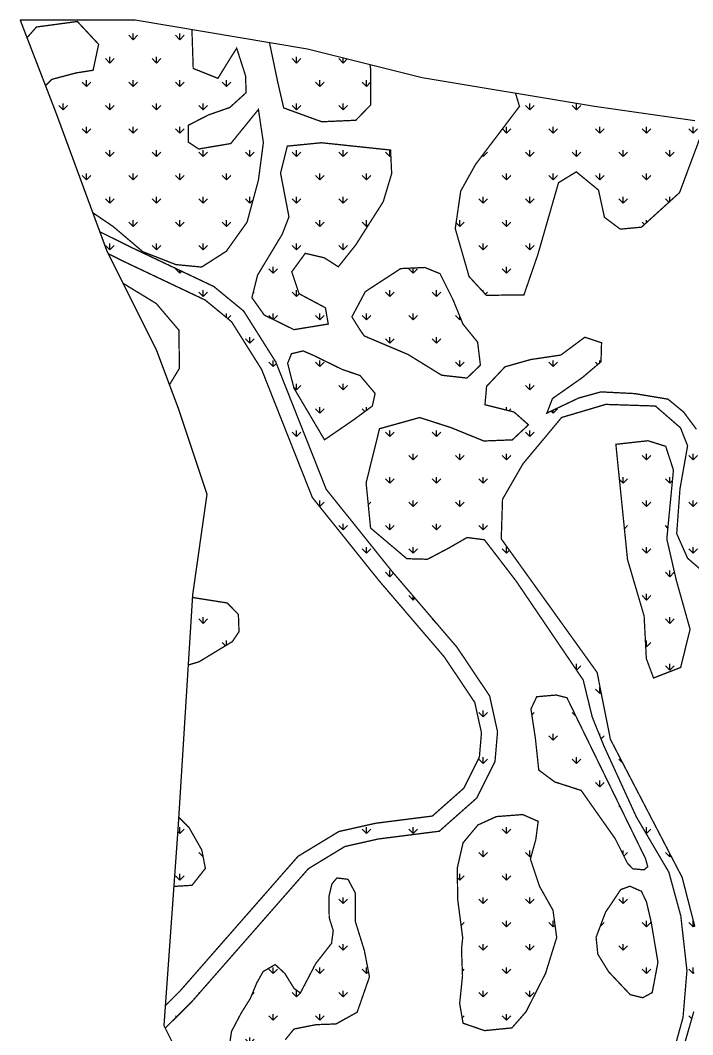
# Model space of a CAD drawing. Header units: metres. Extents: x 265783 to 267484, y 2146823 to 2149464.
# Drawn here: x 265783 to 266300, y 2148407 to 2149188 of the extents above; entities that cross this region are included whole.
import ezdxf

# ---------------------------------------------------------------- set-up
doc = ezdxf.new("R2010")
doc.units = ezdxf.units.M
doc.layers.add('MANGROOVES BUFFER ZONE', color=120, linetype='Continuous')
doc.layers.add('village', color=3, linetype='Continuous')

msp = doc.modelspace()

# ---------------------------------------------------------------- hatches: boundary and pattern name
at = {"layer": 'MANGROOVES BUFFER ZONE'}
h = msp.add_hatch(dxfattribs=at)
h.set_pattern_fill('GRASS', color=256)
h.paths.add_polyline_path([(265956.41, 2149132.12), (265956.03, 2149145.04), (265949.18, 2149166.32), (265943.86, 2149157.96), (265934.73, 2149143.14), (265915.71, 2149150.74), (265914.73, 2149180.5), (265870.97, 2149187.8), (265782.59, 2149187.8), (265787.76, 2149174.35), (265795.04, 2149182.63), (265826.54, 2149186.87), (265842.89, 2149169.32), (265838.65, 2149149.34), (265825.59, 2149147.32), (265806.95, 2149142.38), (265801.94, 2149137.5), (265810.21, 2149115.99), (265838.25, 2149039.87), (265854.11, 2149029.12), (265876.93, 2149009.74), (265902.4, 2148999.86), (265922.18, 2148997.96), (265941.19, 2149010.12), (265957.17, 2149032.54), (265965.91, 2149064.85), (265969.72, 2149093.73), (265965.91, 2149119.19), (265944.62, 2149092.97), (265919.9, 2149088.79), (265911.91, 2149094.11), (265911.91, 2149107.03), (265927.5, 2149115.01), (265943.86, 2149120.71)])
h = msp.add_hatch(dxfattribs=at)
h.set_pattern_fill('GRASS', color=256)
h.paths.add_polyline_path([(266052.28, 2149150.03), (266051.83, 2149153.64), (266003.56, 2149165.7), (265974.44, 2149170.55), (265980.79, 2149140.15), (265985.35, 2149120.38), (266014.64, 2149109.74), (266040.88, 2149110.88), (266052.28, 2149122.66)])
h = msp.add_hatch(dxfattribs=at)
h.set_pattern_fill('GRASS', color=256)
h.paths.add_polyline_path([(266308.71, 2149105.04), (266308.78, 2149108.99), (266301.81, 2149110.49), (266224.5, 2149121.52), (266163.84, 2149131.64), (266166.86, 2149121.57), (266133.02, 2149076.91), (266121.61, 2149056.39), (266117.43, 2149027.51), (266128.07, 2148990.64), (266141.38, 2148976.2), (266170.29, 2148976.58), (266180.94, 2149007.36), (266196.91, 2149062.85), (266210.6, 2149071.21), (266227.71, 2149057.15), (266232.27, 2149036.25), (266244.44, 2149027.13), (266260.8, 2149028.65), (266290.08, 2149055.25)])
h = msp.add_hatch(dxfattribs=at)
h.set_pattern_fill('GRASS', color=256)
h.paths.add_polyline_path([(266062, 2149048.26), (266068.48, 2149069.85), (266067.61, 2149087.98), (266014.47, 2149093.59), (265988.11, 2149091), (265982.93, 2149070.28), (265989.41, 2149036.6), (265984.23, 2149023.21), (265965.22, 2148991.69), (265960.89, 2148974.42), (265970.4, 2148961.04), (265993.3, 2148949.81), (266019.65, 2148954.13), (266017.49, 2148966.65), (265997.19, 2148977.44), (265991.57, 2148994.28), (266001.94, 2149008.53), (266016.63, 2149005.08), (266027.43, 2148998.17), (266040.83, 2149015.01)])
h = msp.add_hatch(dxfattribs=at)
h.set_pattern_fill('GRASS', color=256)
h.paths.add_polyline_path([(266447.55, 2148989.44), (266458.05, 2149036.02), (266455.95, 2149077.15), (266455.67, 2149077.49), (266443.59, 2149080.08), (266448.38, 2149049.16), (266439.6, 2149003.42), (266409.84, 2148921.6), (266384.67, 2148890.72), (266371.7, 2148870.9), (266370.56, 2148820.2), (266369.72, 2148796.82), (266359.75, 2148774.89), (266340.42, 2148766.3), (266321.09, 2148768.45), (266307.35, 2148778.32), (266301.77, 2148792.49), (266303.49, 2148811.37), (266304.34, 2148830.68), (266307.35, 2148851.29), (266303.06, 2148873.17), (266293.18, 2148886.48), (266281.15, 2148896.35), (266255.38, 2148900.64), (266229.62, 2148901.93), (266212.44, 2148897.21), (266187.96, 2148885.62), (266192.25, 2148896.78), (266215.44, 2148913.09), (266229.62, 2148925.11), (266230.05, 2148939.7), (266217.16, 2148943.99), (266198.69, 2148930.26), (266175.5, 2148926.82), (266155.75, 2148921.24), (266141.57, 2148906.22), (266140.29, 2148892.06), (266162.62, 2148886.48), (266173.79, 2148876.61), (266161.33, 2148865.02), (266139.43, 2148864.16), (266114.09, 2148874.46), (266090.04, 2148882.19), (266059.12, 2148873.6), (266048.81, 2148831.97), (266052.24, 2148797.21), (266080.16, 2148773.6), (266096.05, 2148773.17), (266112.37, 2148781.76), (266126.54, 2148789.91), (266139.86, 2148788.19), (266164.41, 2148756.21), (266215.94, 2148680.25), (266222.82, 2148651.92), (266231.83, 2148629.6), (266256.9, 2148574.84), (266281.86, 2148532.45), (266291.05, 2148498.77), (266295.77, 2148456.77), (266292.76, 2148420.77), (266283.33, 2148386.49), (266266.6, 2148357.35), (266241.7, 2148323.36), (266232.35, 2148297.85), (266233.69, 2148295.66), (266230.21, 2148285.52), (266228.56, 2148274.55), (266225.67, 2148256.82), (266226.68, 2148232.36), (266229.45, 2148224.16), (266250.16, 2148310.67), (266287.79, 2148379.04), (266301.04, 2148425.18), (266301.89, 2148490.37), (266292.07, 2148528.48), (266236.85, 2148634.66), (266226.62, 2148686.09), (266152.83, 2148788.86), (266153.82, 2148819.37), (266169.52, 2148846.57), (266199.28, 2148882.24), (266233.3, 2148892.31), (266271.51, 2148891.05), (266290.82, 2148874.27), (266296.28, 2148860.42), (266290.4, 2148827.27), (266287.89, 2148792.86), (266296.28, 2148773.97), (266315.18, 2148757.61), (266341.21, 2148755.93), (266360.95, 2148764.74), (266373.97, 2148781.95), (266382.78, 2148805.87), (266381.94, 2148848.25), (266390.34, 2148877.2), (266405.56, 2148900.9), (266430.34, 2148938.67)])
h = msp.add_hatch(dxfattribs=at)
h.set_pattern_fill('GRASS', color=256)
h.paths.add_polyline_path([(266039.05, 2148122.04), (266044.92, 2148109.13), (266080.62, 2148105.53), (266115.23, 2148112.69), (266155.8, 2148120.24), (266192.4, 2148123.03), (266206.8, 2148119.45), (266211.33, 2148118.32), (266215.73, 2148118.26), (266228.55, 2148111.66), (266193.44, 2148135.4), (266154.21, 2148132.42), (266112.86, 2148124.72), (266079.98, 2148117.92)])
h.paths.add_polyline_path([(265848.86, 2149011.04), (265850.27, 2149008.24), (265863.71, 2149001.58), (265924.97, 2148972.56), (265945.26, 2148955.86), (265968.33, 2148919.28), (266007.38, 2148820.75), (266058.7, 2148756.75), (266108.95, 2148698.08), (266132.42, 2148663.1), (266137.6, 2148639.64), (266136, 2148620.96), (266124.07, 2148597.1), (266099.8, 2148575.63), (266056.04, 2148570.07), (266027.8, 2148563.71), (265996.37, 2148544.63), (265905.56, 2148441.03), (265894.16, 2148429.74), (265893.07, 2148414.47), (265894.1, 2148412.41), (265914.49, 2148432.63), (266004.35, 2148535.12), (266032.45, 2148552.19), (266058.17, 2148557.98), (266105.1, 2148563.95), (266133.97, 2148589.49), (266148.02, 2148617.57), (266149.97, 2148640.46), (266143.9, 2148668), (266118.73, 2148705.51), (266068.14, 2148764.57), (266018.1, 2148826.98), (265979.31, 2148924.86), (265954.58, 2148964.07), (265931.59, 2148982.99), (265869.05, 2149012.61), (265843.65, 2149025.19)])
h = msp.add_hatch(dxfattribs=at)
h.set_pattern_fill('GRASS', color=256)
h.paths.add_polyline_path([(266134.63, 2148940.22), (266123.39, 2148954.03), (266115.62, 2148973.03), (266105.68, 2148992.89), (266094.01, 2148997.64), (266075.43, 2148996.78), (266048.21, 2148979.08), (266037.84, 2148959.65), (266044.33, 2148949.28), (266047.35, 2148944.97), (266081.05, 2148930.72), (266106.97, 2148914.74), (266126.42, 2148912.58), (266136.79, 2148922.51)])
h = msp.add_hatch(dxfattribs=at)
h.set_pattern_fill('GRASS', color=256)
h.paths.add_polyline_path([(266044.11, 2148914.53), (266030.59, 2148919.13), (266007.87, 2148930.21), (266000.3, 2148933.45), (265991.37, 2148931.29), (265988.4, 2148923.99), (265990.56, 2148915.34), (265993.26, 2148904.8), (266016.79, 2148865.07), (266039.24, 2148880.47), (266053.58, 2148891.02), (266055.74, 2148900.75)])
h = msp.add_hatch(dxfattribs=at)
h.set_pattern_fill('GRASS', color=256)
h.paths.add_polyline_path([(266250.02, 2148773), (266262.8, 2148729.55), (266264.51, 2148696.75), (266270.05, 2148681.84), (266290.94, 2148689.94), (266298.18, 2148719.33), (266287.53, 2148757.24), (266280.28, 2148788.77), (266285.38, 2148841.76), (266279.42, 2148860.08), (266265.78, 2148864.34), (266241.06, 2148861.61)])
h = msp.add_hatch(dxfattribs=at)
h.set_pattern_fill('GRASS', color=256)
h.paths.add_polyline_path([(265915.04, 2148743.79), (265911.79, 2148691.79), (265920.22, 2148694.32), (265945.81, 2148709.81), (265950.97, 2148717.43), (265950.48, 2148730.71), (265941.87, 2148739.56)])
h = msp.add_hatch(dxfattribs=at)
h.set_pattern_fill('GRASS', color=256)
h.paths.add_polyline_path([(266203.39, 2148666.62), (266195.03, 2148668.71), (266180.14, 2148667.41), (266175.69, 2148658.01), (266179.09, 2148635.55), (266181.7, 2148611.01), (266193.98, 2148601.87), (266214.36, 2148595.34), (266240.49, 2148558.26), (266249.9, 2148539.46), (266254.08, 2148535.02), (266262.7, 2148534.24), (266265.57, 2148536.59), (266264.01, 2148542.59)], flags=17)
h = msp.add_hatch(dxfattribs=at)
h.set_pattern_fill('GRASS', color=256)
h.paths.add_polyline_path([(266192.66, 2148503.18), (266182.29, 2148521.58), (266175.28, 2148542.57), (266179.43, 2148557.6), (266181.25, 2148571.59), (266169.32, 2148576.78), (266149.09, 2148575.22), (266134.83, 2148568.74), (266123.42, 2148555.01), (266119.01, 2148535.83), (266119.27, 2148511.73), (266123.16, 2148481.92), (266122.24, 2148473.15), (266123.02, 2148452.68), (266120.82, 2148431.56), (266123.41, 2148416.26), (266140.01, 2148410.56), (266161.01, 2148412.64), (266171.9, 2148425.08), (266186.94, 2148454.62), (266195.51, 2148482.18)])
h = msp.add_hatch(dxfattribs=at)
h.set_pattern_fill('GRASS', color=256)
h.paths.add_polyline_path([(265904.48, 2148574.84), (265904.12, 2148569.14), (265900.72, 2148521.49), (265914.81, 2148522.36), (265925.07, 2148535.36), (265922.31, 2148549.54), (265912.45, 2148566.88)])
h = msp.add_hatch(dxfattribs=at)
h.set_pattern_fill('GRASS', color=256)
h.paths.add_polyline_path([(266051.37, 2148451.89), (266047.5, 2148472.01), (266040.53, 2148494.46), (266040.53, 2148516.39), (266034.85, 2148526.97), (266026.33, 2148528), (266022.46, 2148523.35), (266020.14, 2148513.55), (266020.4, 2148497.3), (266023.49, 2148487.49), (266022.2, 2148477.69), (266010.07, 2148462.21), (265998.19, 2148439.5), (265993.31, 2148443.06), (265986.32, 2148454.43), (265978.83, 2148461.41), (265969.52, 2148455.98), (265964.61, 2148447.2), (265959.69, 2148435.31), (265952.71, 2148424.2), (265945.21, 2148409.99), (265943.41, 2148397.85), (265945.99, 2148383.64), (265961.76, 2148370.97), (265982.96, 2148358.57), (265984.26, 2148366.84), (265985.81, 2148384.93), (265986.58, 2148403.53), (265993.31, 2148411.8), (266010.37, 2148415.16), (266025.62, 2148415.68), (266041.91, 2148424.72)])
h = msp.add_hatch(dxfattribs=at)
h.set_pattern_fill('GRASS', color=256)
h.paths.add_polyline_path([(266268.24, 2148494.11), (266264.59, 2148509.7), (266260.69, 2148517.76), (266251.85, 2148521.66), (266244.83, 2148519.06), (266233.12, 2148501.64), (266225.84, 2148482.41), (266227.14, 2148469.41), (266235.46, 2148455.89), (266252.11, 2148438.22), (266261.73, 2148435.88), (266269.02, 2148439.78), (266273.44, 2148463.17)])

# ---------------------------------------------------------------- linework, layer by layer
at = {"layer": 'MANGROOVES BUFFER ZONE', "const_width": 1}
for points in [[(265787.76, 2149174.35), (265795.04, 2149182.63), (265826.54, 2149186.87), (265842.89, 2149169.32), (265838.65, 2149149.34), (265825.59, 2149147.32), (265806.95, 2149142.38), (265801.94, 2149137.5)], [(265838.25, 2149039.87), (265854.11, 2149029.12), (265876.93, 2149009.74), (265902.4, 2148999.86), (265922.18, 2148997.96), (265941.19, 2149010.12), (265957.17, 2149032.54), (265965.91, 2149064.85), (265969.72, 2149093.73), (265965.91, 2149119.19), (265944.62, 2149092.97), (265919.9, 2149088.79), (265911.91, 2149094.11), (265911.91, 2149107.03), (265927.5, 2149115.01), (265943.86, 2149120.71), (265956.41, 2149132.12), (265956.03, 2149145.04), (265949.18, 2149166.32), (265943.86, 2149157.96), (265934.73, 2149143.14), (265915.71, 2149150.74), (265914.73, 2149180.5)], [(265974.44, 2149170.55), (265980.79, 2149140.15), (265985.35, 2149120.38), (266014.64, 2149109.74), (266040.88, 2149110.88), (266052.28, 2149122.66), (266052.28, 2149150.03), (266051.83, 2149153.64)], [(266163.84, 2149131.64), (266166.86, 2149121.57), (266133.02, 2149076.91), (266121.61, 2149056.39), (266117.43, 2149027.51), (266128.07, 2148990.64), (266141.38, 2148976.2), (266170.29, 2148976.58), (266180.94, 2149007.36), (266196.91, 2149062.85), (266210.6, 2149071.21), (266227.71, 2149057.15), (266232.27, 2149036.25), (266244.44, 2149027.13), (266260.8, 2149028.65), (266290.08, 2149055.25), (266308.71, 2149105.04), (266308.78, 2149108.99)], [(265894.1, 2148412.41), (265914.49, 2148432.63), (266004.35, 2148535.12), (266032.45, 2148552.19), (266058.17, 2148557.98), (266105.1, 2148563.95), (266133.97, 2148589.49), (266148.02, 2148617.57), (266149.97, 2148640.46), (266143.9, 2148668), (266118.73, 2148705.51), (266068.14, 2148764.57), (266018.1, 2148826.98), (265979.31, 2148924.86), (265954.58, 2148964.07), (265931.59, 2148982.99), (265869.05, 2149012.61), (265843.65, 2149025.19)], [(265850.27, 2149008.24), (265863.71, 2149001.58), (265924.97, 2148972.56), (265945.26, 2148955.86), (265968.33, 2148919.28), (266007.38, 2148820.75), (266058.7, 2148756.75), (266108.95, 2148698.08), (266132.42, 2148663.1), (266137.6, 2148639.64), (266136, 2148620.96), (266124.07, 2148597.1), (266099.8, 2148575.63), (266056.04, 2148570.07), (266027.8, 2148563.71), (265996.37, 2148544.63), (265905.56, 2148441.03), (265894.16, 2148429.74)], [(265897.41, 2148907.38), (265905.08, 2148920.02), (265904.7, 2148949.39), (265887.3, 2148969.87), (265861.63, 2148985.52)], [(266303.06, 2148873.17), (266293.18, 2148886.48), (266281.15, 2148896.35), (266255.38, 2148900.64), (266229.62, 2148901.93), (266212.44, 2148897.21), (266187.96, 2148885.62), (266192.25, 2148896.78), (266215.44, 2148913.09), (266229.62, 2148925.11), (266230.05, 2148939.7), (266217.16, 2148943.99), (266198.69, 2148930.26), (266175.5, 2148926.82), (266155.75, 2148921.24), (266141.57, 2148906.22), (266140.29, 2148892.06), (266162.62, 2148886.48), (266173.79, 2148876.61), (266161.33, 2148865.02), (266139.43, 2148864.16), (266114.09, 2148874.46), (266090.04, 2148882.19), (266059.12, 2148873.6), (266048.81, 2148831.97), (266052.24, 2148797.21), (266080.16, 2148773.6), (266096.05, 2148773.17), (266112.37, 2148781.76), (266126.54, 2148789.91), (266139.86, 2148788.19), (266164.41, 2148756.21), (266215.94, 2148680.25), (266222.82, 2148651.92), (266231.83, 2148629.6), (266256.9, 2148574.84), (266281.86, 2148532.45), (266291.05, 2148498.77), (266295.77, 2148456.77), (266292.76, 2148420.77), (266283.33, 2148386.49)], [(266301.89, 2148490.37), (266292.07, 2148528.48), (266236.85, 2148634.66), (266226.62, 2148686.09), (266152.83, 2148788.86), (266153.82, 2148819.37), (266169.52, 2148846.57), (266199.28, 2148882.24), (266233.3, 2148892.31), (266271.51, 2148891.05), (266290.82, 2148874.27), (266296.28, 2148860.42), (266290.4, 2148827.27), (266287.89, 2148792.86), (266296.28, 2148773.97), (266315.18, 2148757.61)], [(265911.79, 2148691.79), (265920.22, 2148694.32), (265945.81, 2148709.81), (265950.97, 2148717.43), (265950.48, 2148730.71), (265941.87, 2148739.56), (265915.04, 2148743.79)], [(265900.72, 2148521.49), (265914.81, 2148522.36), (265925.07, 2148535.36), (265922.31, 2148549.54), (265912.45, 2148566.88), (265904.48, 2148574.84)], [(265986.58, 2148403.53), (265993.31, 2148411.8), (266010.37, 2148415.16), (266025.62, 2148415.68), (266041.91, 2148424.72), (266051.37, 2148451.89), (266051.37, 2148451.89), (266047.5, 2148472.01), (266040.53, 2148494.46), (266040.53, 2148516.39), (266034.85, 2148526.97), (266026.33, 2148528), (266022.46, 2148523.35), (266020.14, 2148513.55), (266020.4, 2148497.3), (266023.49, 2148487.49), (266022.2, 2148477.69), (266010.07, 2148462.21), (265998.19, 2148439.5), (265993.31, 2148443.06), (265986.32, 2148454.43), (265978.83, 2148461.41), (265969.52, 2148455.98), (265964.61, 2148447.2), (265959.69, 2148435.31), (265952.71, 2148424.2), (265945.21, 2148409.99), (265943.41, 2148397.85)], [(266287.79, 2148379.04), (266301.04, 2148425.18)]]:
    msp.add_lwpolyline(points, dxfattribs=at)
for points in [[(266062, 2149048.26), (266068.48, 2149069.85), (266067.61, 2149087.98), (266014.47, 2149093.59), (265988.11, 2149091), (265982.93, 2149070.28), (265989.41, 2149036.6), (265984.23, 2149023.21), (265965.22, 2148991.69), (265960.89, 2148974.42), (265970.4, 2148961.04), (265993.3, 2148949.81), (266019.65, 2148954.13), (266017.49, 2148966.65), (265997.19, 2148977.44), (265991.57, 2148994.28), (266001.94, 2149008.53), (266016.63, 2149005.08), (266027.43, 2148998.17), (266040.83, 2149015.01), (266062, 2149048.26)], [(266134.63, 2148940.22), (266123.39, 2148954.03), (266115.62, 2148973.03), (266105.68, 2148992.89), (266094.01, 2148997.64), (266075.43, 2148996.78), (266048.21, 2148979.08), (266037.84, 2148959.65), (266044.33, 2148949.28), (266047.35, 2148944.97), (266081.05, 2148930.72), (266106.97, 2148914.74), (266126.42, 2148912.58), (266136.79, 2148922.51), (266134.63, 2148940.22)], [(266044.11, 2148914.53), (266030.59, 2148919.13), (266007.87, 2148930.21), (266000.3, 2148933.45), (265991.37, 2148931.29), (265988.4, 2148923.99), (265990.56, 2148915.34), (265993.26, 2148904.8), (266016.79, 2148865.07), (266039.24, 2148880.47), (266053.58, 2148891.02), (266055.74, 2148900.75), (266044.11, 2148914.53)], [(266250.02, 2148773), (266262.8, 2148729.55), (266264.51, 2148696.75), (266270.05, 2148681.84), (266290.94, 2148689.94), (266298.18, 2148719.33), (266287.53, 2148757.24), (266280.28, 2148788.77), (266285.38, 2148841.76), (266279.42, 2148860.08), (266265.78, 2148864.34), (266241.06, 2148861.61), (266250.02, 2148773)], [(266203.39, 2148666.62), (266195.03, 2148668.71), (266180.14, 2148667.41), (266175.69, 2148658.01), (266179.09, 2148635.55), (266181.7, 2148611.01), (266193.98, 2148601.87), (266214.36, 2148595.34), (266240.49, 2148558.26), (266249.9, 2148539.46), (266254.08, 2148535.02), (266262.7, 2148534.24), (266265.57, 2148536.59), (266264.01, 2148542.59), (266203.39, 2148666.62)], [(266192.66, 2148503.18), (266182.29, 2148521.58), (266175.28, 2148542.57), (266179.43, 2148557.6), (266181.25, 2148571.59), (266169.32, 2148576.78), (266149.09, 2148575.22), (266134.83, 2148568.74), (266123.42, 2148555.01), (266119.01, 2148535.83), (266119.27, 2148511.73), (266123.16, 2148481.92), (266122.24, 2148473.15), (266123.02, 2148452.68), (266120.82, 2148431.56), (266123.41, 2148416.26), (266140.01, 2148410.56), (266161.01, 2148412.64), (266171.9, 2148425.08), (266186.94, 2148454.62), (266195.51, 2148482.18), (266192.66, 2148503.18)], [(266268.24, 2148494.11), (266264.59, 2148509.7), (266260.69, 2148517.76), (266251.85, 2148521.66), (266244.83, 2148519.06), (266233.12, 2148501.64), (266225.84, 2148482.41), (266227.14, 2148469.41), (266235.46, 2148455.89), (266252.11, 2148438.22), (266261.73, 2148435.88), (266269.02, 2148439.78), (266273.44, 2148463.17), (266268.24, 2148494.11)]]:
    msp.add_lwpolyline(points, close=True, dxfattribs=at)
at = {"layer": 'village', "color": 3}
msp.add_lwpolyline([(266301.81, 2149110.49), (266224.5, 2149121.52), (266091.94, 2149143.63), (266003.56, 2149165.7), (265870.97, 2149187.8), (265782.59, 2149187.8), (265810.21, 2149115.99), (265848.86, 2149011.04), (265887.54, 2148933.71), (265904.11, 2148889.52), (265926.21, 2148823.24), (265915.18, 2148745.89), (265904.12, 2148569.14), (265893.07, 2148414.47), (265904.11, 2148392.4)], dxfattribs=at)

doc.saveas('drawing.dxf')
